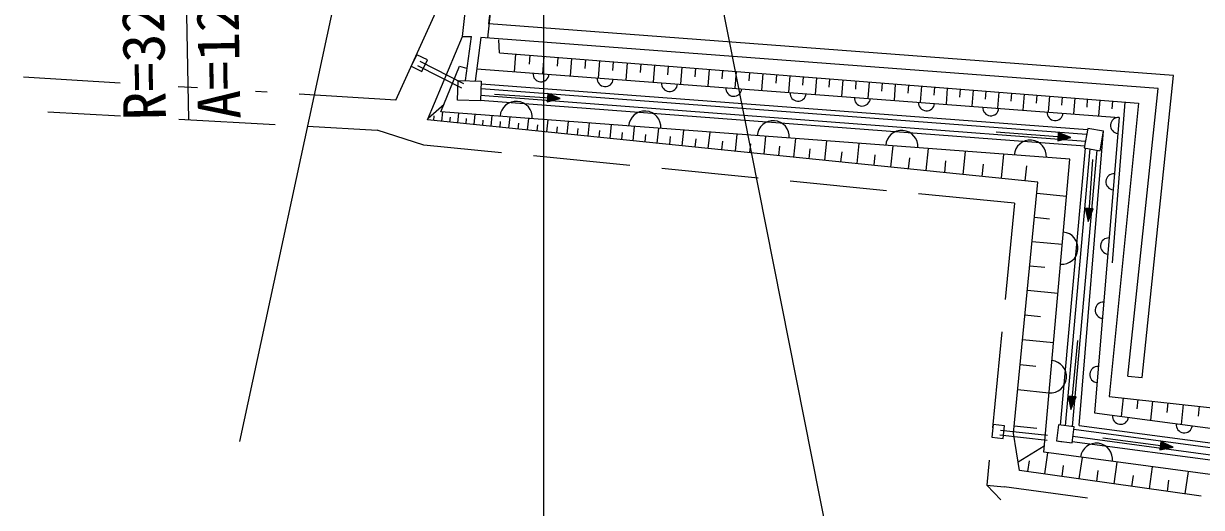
# Model space of a CAD drawing. Units: millimetres, scale not verified. Extents: x 40000 to 680000, y 20000 to 380000.
# Drawn here: x 159275 to 195829, y 254666 to 269670 of the extents above; entities that cross this region are included whole.
import ezdxf
from ezdxf.enums import TextEntityAlignment as Align

# ---------------------------------------------------------------- set-up
doc = ezdxf.new("R2010")
doc.units = ezdxf.units.MM
doc.header["$LTSCALE"] = 1000
doc.layers.add('M-BGD', color=7, linetype='Continuous', lineweight=25)
doc.layers.add('M-STR-HTXT', color=7, linetype='Continuous', lineweight=13)
doc.styles.add('ＭＳ ゴシック', font='')
doc.styles.get('ＭＳ ゴシック').set_extended_font_data('MS Gothic')

msp = doc.modelspace()

# ---------------------------------------------------------------- linework, layer by layer
at = {"layer": 'M-BGD'}
for p, q in [((172901, 269270), (175259, 290882)), ((176018, 290734), (173670, 269219)), ((173717, 269657), (176018, 290734)), ((170824, 267296), (172074, 270023)), ((194966, 268063), (173717, 269657)), ((171814, 266686), (172901, 269270)), ((171814, 266686), (172901, 269270)), ((171814, 266686), (172901, 269270)), ((171814, 266686), (172901, 269270)), ((172901, 269270), (173172, 269274)), ((172901, 269270), (173172, 269274)), ((172987, 267906), (173172, 269274)), ((172987, 267906), (173172, 269274)), ((173469, 269234), (173288, 267886)), ((173469, 269234), (173288, 267886)), ((194481, 267658), (173469, 269234)), ((174048, 268762), (174023, 269168)), ((174048, 268762), (174023, 269168)), ((174048, 268762), (174023, 269168)), ((174048, 268762), (174023, 269168)), ((171482, 268705), (171308, 268345)), ((171482, 268705), (171308, 268345)), ((171806, 268548), (171482, 268705)), ((171806, 268548), (171482, 268705)), ((174546, 268723), (174504, 268178)), ((174982, 268688), (174961, 268416)), ((171308, 268345), (171632, 268188)), ((171308, 268345), (171632, 268188)), ((171501, 268366), (172864, 267675)), ((171501, 268366), (172864, 267675)), ((171568, 268500), (172932, 267809)), ((171568, 268500), (172932, 267809)), ((171632, 268188), (171806, 268548)), ((171632, 268188), (171806, 268548)), ((172227, 266936), (172807, 268346)), ((172227, 266936), (172807, 268346)), ((172807, 268346), (173016, 268285)), ((172807, 268346), (173016, 268285)), ((175418, 268654), (175375, 268112)), ((175851, 268620), (175830, 268349)), ((176284, 268586), (176242, 268047)), ((176715, 268552), (176694, 268282)), ((177146, 268518), (177104, 267982)), ((177575, 268484), (177554, 268216)), ((178003, 268450), (177961, 267917)), ((178430, 268417), (178409, 268150)), ((178856, 268383), (178814, 267853)), ((179280, 268350), (179259, 268085)), ((179704, 268316), (179663, 267789)), ((162269, 267822), (159275, 268007)), ((173339, 268266), (193279, 266762)), ((180126, 268283), (180105, 268019)), ((180548, 268250), (180507, 267725)), ((180968, 268217), (180947, 267954)), ((181387, 268184), (181346, 267662)), ((181805, 268151), (181784, 267890)), ((182222, 268118), (182181, 267599)), ((182637, 268085), (182617, 267826)), ((183052, 268052), (183012, 267536)), ((183465, 268020), (183445, 267762)), ((183878, 267987), (183838, 267474)), ((184289, 267955), (184269, 267698)), ((193985, 258694), (194966, 268063)), ((164672, 267674), (164072, 267711)), ((172738, 267296), (172760, 267905)), ((172738, 267296), (172760, 267905)), ((172760, 267905), (173480, 267879)), ((172760, 267905), (173480, 267879)), ((173480, 267879), (173459, 267271)), ((173480, 267879), (173459, 267271)), ((173474, 267654), (192267, 266236)), ((173486, 267804), (192293, 266385)), ((184699, 267923), (184659, 267412)), ((185108, 267890), (185088, 267635)), ((185517, 267858), (185477, 267350)), ((185923, 267826), (185903, 267572)), ((186329, 267794), (186289, 267289)), ((186733, 267762), (186713, 267510)), ((187138, 267731), (187098, 267228)), ((187540, 267699), (187520, 267448)), ((187942, 267667), (187902, 267167)), ((188341, 267636), (188322, 267386)), ((188741, 267604), (188702, 267107)), ((193548, 258740), (194481, 267658)), ((166831, 267542), (166475, 267564)), ((170824, 267296), (167829, 267480)), ((173459, 267271), (172738, 267296)), ((173459, 267271), (172738, 267296)), ((173447, 267295), (192206, 265880)), ((173459, 267445), (192232, 266028)), ((173894, 267483), (175932, 267344)), ((173894, 267483), (175932, 267344)), ((175542, 267499), (175525, 267244)), ((175542, 267499), (175525, 267244)), ((175525, 267244), (175932, 267344)), ((175525, 267244), (175932, 267344)), ((175932, 267344), (175542, 267499)), ((175932, 267344), (175542, 267499)), ((175556, 267474), (175542, 267267)), ((175556, 267474), (175542, 267267)), ((175542, 267267), (175884, 267348)), ((175542, 267267), (175884, 267348)), ((175884, 267348), (175556, 267474)), ((175884, 267348), (175556, 267474)), ((175571, 267449), (175560, 267289)), ((175571, 267449), (175560, 267289)), ((175560, 267289), (175837, 267351)), ((175560, 267289), (175837, 267351)), ((175837, 267351), (175571, 267449)), ((175837, 267351), (175571, 267449)), ((175585, 267424), (175577, 267312)), ((175585, 267424), (175577, 267312)), ((175577, 267312), (175789, 267354)), ((175577, 267312), (175789, 267354)), ((175789, 267354), (175585, 267424)), ((175789, 267354), (175585, 267424)), ((175599, 267399), (175595, 267335)), ((175599, 267399), (175595, 267335)), ((175595, 267335), (175741, 267357)), ((175595, 267335), (175741, 267357)), ((175741, 267357), (175599, 267399)), ((175741, 267357), (175599, 267399)), ((175614, 267374), (175613, 267358)), ((175614, 267374), (175613, 267358)), ((175613, 267358), (175677, 267362)), ((175613, 267358), (175677, 267362)), ((175677, 267362), (175614, 267374)), ((175677, 267362), (175614, 267374)), ((189139, 267573), (189119, 267324)), ((189537, 267541), (189498, 267047)), ((189932, 267510), (189913, 267263)), ((190328, 267479), (190289, 266987)), ((190722, 267448), (190702, 267202)), ((191115, 267417), (191077, 266928)), ((191506, 267386), (191487, 267142)), ((191898, 267355), (191860, 266869)), ((192287, 267325), (192268, 267081)), ((192677, 267294), (192638, 266810)), ((193064, 267264), (193045, 267022)), ((193451, 267233), (193058, 262248)), ((160030, 266929), (162287, 266804)), ((171836, 266738), (172325, 267175)), ((172256, 266641), (172286, 266931)), ((172754, 266591), (172785, 266894)), ((173260, 266539), (173292, 266856)), ((164089, 266705), (167085, 266539)), ((168083, 266484), (170252, 266365)), ((172008, 266667), (172022, 266812)), ((172505, 266616), (172520, 266768)), ((173007, 266565), (173023, 266723)), ((173524, 266512), (173541, 266677)), ((173788, 266485), (173822, 266816)), ((174064, 266457), (174081, 266630)), ((174340, 266429), (174375, 266774)), ((174627, 266400), (174646, 266580)), ((174915, 266371), (174952, 266730)), ((175215, 266340), (175235, 266528)), ((175516, 266309), (175554, 266685)), ((176143, 266246), (176183, 266637)), ((176797, 266179), (176839, 266588)), ((177481, 266109), (177524, 266536)), ((178194, 266037), (178239, 266482)), ((193279, 266762), (192514, 257601)), ((171693, 265903), (170252, 266365)), ((175829, 266277), (175849, 266473)), ((176470, 266212), (176491, 266417)), ((177139, 266144), (177161, 266358)), ((177837, 266073), (177860, 266296)), ((178566, 265999), (178590, 266231)), ((178938, 265961), (178985, 266426)), ((179327, 265921), (179351, 266164)), ((179715, 265882), (179764, 266367)), ((180526, 265799), (180578, 266306)), ((181372, 265713), (181426, 266242)), ((182256, 265623), (182312, 266175)), ((189460, 266308), (191776, 266133)), ((189460, 266308), (191776, 266133)), ((191387, 266291), (191368, 266036)), ((191387, 266291), (191368, 266036)), ((191368, 266036), (191776, 266133)), ((191368, 266036), (191776, 266133)), ((191401, 266266), (191385, 266059)), ((191401, 266266), (191385, 266059)), ((191385, 266059), (191728, 266137)), ((191385, 266059), (191728, 266137)), ((191776, 266133), (191387, 266291)), ((191776, 266133), (191387, 266291)), ((191728, 266137), (191401, 266266)), ((191728, 266137), (191401, 266266)), ((191415, 266241), (191403, 266081)), ((191415, 266241), (191403, 266081)), ((191403, 266081), (191680, 266141)), ((191403, 266081), (191680, 266141)), ((191680, 266141), (191415, 266241)), ((191680, 266141), (191415, 266241)), ((191429, 266216), (191421, 266104)), ((191429, 266216), (191421, 266104)), ((191421, 266104), (191633, 266144)), ((191421, 266104), (191633, 266144)), ((191633, 266144), (191429, 266216)), ((191633, 266144), (191429, 266216)), ((191444, 266191), (191439, 266127)), ((191444, 266191), (191439, 266127)), ((191439, 266127), (191585, 266148)), ((191439, 266127), (191585, 266148)), ((191585, 266148), (191444, 266191)), ((191585, 266148), (191444, 266191)), ((191458, 266165), (191457, 266149)), ((191458, 266165), (191457, 266149)), ((191457, 266149), (191521, 266153)), ((191457, 266149), (191521, 266153)), ((191521, 266153), (191458, 266165)), ((191521, 266153), (191458, 266165)), ((192030, 257211), (192793, 266347)), ((192299, 266420), (192194, 265812)), ((192299, 266420), (192194, 265812)), ((192785, 266337), (192299, 266420)), ((192785, 266337), (192299, 266420)), ((192681, 265728), (192785, 266337)), ((192681, 265728), (192785, 266337)), ((174109, 265665), (171693, 265903)), ((180121, 265840), (180146, 266094)), ((180949, 265756), (180976, 266020)), ((181814, 265668), (181842, 265944)), ((182717, 265576), (182747, 265864)), ((183178, 265529), (183237, 266105)), ((183660, 265480), (183690, 265781)), ((184141, 265431), (184202, 266032)), ((185146, 265328), (185210, 265956)), ((186194, 265222), (186261, 265877)), ((187289, 265110), (187359, 265794)), ((191460, 257220), (192226, 265806)), ((191609, 257201), (192374, 265781)), ((192194, 265812), (192681, 265728)), ((192194, 265812), (192681, 265728)), ((178090, 265273), (175104, 265567)), ((184643, 265380), (184675, 265694)), ((185670, 265275), (185703, 265603)), ((186742, 265166), (186777, 265508)), ((187861, 265052), (187897, 265409)), ((188432, 264994), (188505, 265708)), ((189625, 264872), (189700, 265618)), ((191827, 257173), (192592, 265743)), ((192446, 265459), (192318, 263534)), ((192446, 265459), (192318, 263534)), ((182070, 264881), (179085, 265175)), ((189028, 264933), (189066, 265306)), ((190362, 264797), (190409, 265258)), ((186051, 264488), (183066, 264783)), ((189997, 256972), (190753, 264757)), ((189997, 256972), (190753, 264757)), ((189997, 256972), (190753, 264757)), ((189997, 256972), (190753, 264757)), ((190032, 264096), (187046, 264390)), ((190720, 264411), (191642, 264322)), ((190032, 264096), (189737, 261111)), ((192473, 263925), (192217, 263942)), ((192217, 263942), (192318, 263534)), ((192473, 263925), (192217, 263942)), ((192217, 263942), (192318, 263534)), ((192448, 263911), (192240, 263924)), ((192240, 263924), (192322, 263582)), ((192448, 263911), (192240, 263924)), ((192240, 263924), (192322, 263582)), ((192318, 263534), (192473, 263925)), ((192318, 263534), (192473, 263925)), ((190647, 263664), (191114, 263619)), ((192423, 263896), (192263, 263907)), ((192263, 263907), (192325, 263630)), ((192423, 263896), (192263, 263907)), ((192263, 263907), (192325, 263630)), ((192398, 263882), (192286, 263889)), ((192286, 263889), (192328, 263678)), ((192398, 263882), (192286, 263889)), ((192286, 263889), (192328, 263678)), ((192373, 263868), (192309, 263872)), ((192309, 263872), (192331, 263726)), ((192373, 263868), (192309, 263872)), ((192309, 263872), (192331, 263726)), ((192322, 263582), (192448, 263911)), ((192322, 263582), (192448, 263911)), ((192325, 263630), (192423, 263896)), ((192325, 263630), (192423, 263896)), ((192328, 263678), (192398, 263882)), ((192328, 263678), (192398, 263882)), ((192331, 263726), (192373, 263868)), ((192331, 263726), (192373, 263868)), ((192348, 263853), (192332, 263854)), ((192332, 263854), (192335, 263790)), ((192348, 263853), (192332, 263854)), ((192332, 263854), (192335, 263790)), ((192335, 263790), (192348, 263853)), ((192335, 263790), (192348, 263853)), ((190574, 262917), (191508, 262826)), ((190501, 262160), (190974, 262114)), ((190427, 261403), (191373, 261311)), ((190353, 260637), (190832, 260590)), ((189639, 260115), (189344, 257130)), ((190278, 259870), (191236, 259777)), ((191987, 259841), (191777, 257707)), ((191987, 259841), (191777, 257707)), ((190203, 259094), (190688, 259047)), ((193548, 258740), (193985, 258694)), ((193548, 258740), (193985, 258694)), ((190127, 258318), (191098, 258223)), ((191944, 258093), (191689, 258118)), ((191689, 258118), (191777, 257707)), ((191944, 258093), (191689, 258118)), ((191689, 258118), (191777, 257707)), ((191919, 258079), (191712, 258100)), ((191712, 258100), (191782, 257755)), ((191919, 258079), (191712, 258100)), ((191712, 258100), (191782, 257755)), ((191893, 258066), (191734, 258081)), ((191734, 258081), (191787, 257803)), ((191893, 258066), (191734, 258081)), ((191734, 258081), (191787, 257803)), ((191777, 257707), (191944, 258093)), ((191777, 257707), (191944, 258093)), ((191782, 257755), (191919, 258079)), ((191782, 257755), (191919, 258079)), ((191868, 258052), (191756, 258063)), ((191756, 258063), (191792, 257851)), ((191868, 258052), (191756, 258063)), ((191756, 258063), (191792, 257851)), ((191842, 258039), (191779, 258045)), ((191779, 258045), (191796, 257899)), ((191842, 258039), (191779, 258045)), ((191779, 258045), (191796, 257899)), ((191787, 257803), (191893, 258066)), ((191787, 257803), (191893, 258066)), ((191792, 257851), (191868, 258052)), ((191792, 257851), (191868, 258052)), ((191796, 257899), (191842, 258039)), ((191796, 257899), (191842, 258039)), ((191817, 258025), (191801, 258027)), ((191801, 258027), (191803, 257962)), ((191817, 258025), (191801, 258027)), ((191801, 258027), (191803, 257962)), ((191803, 257962), (191817, 258025)), ((191803, 257962), (191817, 258025)), ((193400, 258062), (193338, 257490)), ((193857, 258012), (193826, 257726)), ((194315, 257961), (194250, 257367)), ((194790, 257910), (194757, 257613)), ((195265, 257858), (195198, 257240)), ((195759, 257804), (195725, 257495)), ((192514, 257601), (209985, 255255)), ((189363, 257238), (189320, 256841)), ((189363, 257238), (189320, 256841)), ((189721, 257199), (189363, 257238)), ((189721, 257199), (189363, 257238)), ((189589, 257064), (191055, 256903)), ((189589, 257064), (191055, 256903)), ((189677, 256801), (189721, 257199)), ((189677, 256801), (189721, 257199)), ((190018, 257195), (190720, 257127)), ((191391, 257228), (191327, 256727)), ((191391, 257228), (191327, 256727)), ((191876, 257167), (191391, 257228)), ((191876, 257167), (191391, 257228)), ((191812, 256666), (191876, 257167)), ((191812, 256666), (191876, 257167)), ((205986, 255187), (191865, 257082)), ((192030, 257211), (206986, 255204)), ((189320, 256841), (189677, 256801)), ((189320, 256841), (189677, 256801)), ((189572, 256915), (191039, 256754)), ((189572, 256915), (191039, 256754)), ((190180, 255815), (189997, 256972)), ((190180, 255815), (189997, 256972)), ((190180, 255815), (189997, 256972)), ((190180, 255815), (189997, 256972)), ((191327, 256727), (191812, 256666)), ((191327, 256727), (191812, 256666)), ((191390, 256719), (191539, 256701)), ((191390, 256719), (191539, 256701)), ((191819, 256715), (203520, 255144)), ((204519, 255161), (191837, 256864)), ((192765, 256819), (194952, 256532)), ((192765, 256819), (194952, 256532)), ((194572, 256711), (194539, 256457)), ((194572, 256711), (194539, 256457)), ((194585, 256685), (194558, 256479)), ((194585, 256685), (194558, 256479)), ((194952, 256532), (194572, 256711)), ((194952, 256532), (194572, 256711)), ((194598, 256660), (194577, 256501)), ((194598, 256660), (194577, 256501)), ((194905, 256539), (194585, 256685)), ((194905, 256539), (194585, 256685)), ((194610, 256634), (194596, 256523)), ((194610, 256634), (194596, 256523)), ((194857, 256545), (194598, 256660)), ((194857, 256545), (194598, 256660)), ((194809, 256551), (194610, 256634)), ((194809, 256551), (194610, 256634)), ((190138, 256080), (190951, 256575)), ((190971, 255703), (191065, 256363)), ((194539, 256457), (194952, 256532)), ((194539, 256457), (194952, 256532)), ((194558, 256479), (194905, 256539)), ((194558, 256479), (194905, 256539)), ((194577, 256501), (194857, 256545)), ((194577, 256501), (194857, 256545)), ((194596, 256523), (194809, 256551)), ((194596, 256523), (194809, 256551)), ((194623, 256608), (194615, 256544)), ((194623, 256608), (194615, 256544)), ((194615, 256544), (194762, 256557)), ((194615, 256544), (194762, 256557)), ((194762, 256557), (194623, 256608)), ((194762, 256557), (194623, 256608)), ((194636, 256582), (194634, 256566)), ((194636, 256582), (194634, 256566)), ((194634, 256566), (194698, 256566)), ((194634, 256566), (194698, 256566)), ((194698, 256566), (194636, 256582)), ((194698, 256566), (194636, 256582)), ((189246, 256135), (189169, 255355)), ((190443, 255778), (190490, 256108)), ((191505, 255627), (191553, 255961)), ((192039, 255551), (192135, 256219)), ((193121, 255397), (193218, 256073)), ((194216, 255241), (194314, 255925)), ((192580, 255474), (192628, 255812)), ((193669, 255319), (193718, 255661)), ((195325, 255083), (195424, 255776)), ((189169, 255355), (189703, 255300)), ((189169, 255355), (189606, 254906)), ((189169, 255355), (189606, 254906)), ((189169, 255355), (189703, 255300)), ((189169, 255355), (189606, 254906)), ((189169, 255355), (189606, 254906)), ((192298, 254952), (189703, 255300)), ((192298, 254952), (189703, 255300)), ((192298, 254952), (189703, 255300)), ((192298, 254952), (189703, 255300)), ((194771, 255162), (194820, 255508))]:
    msp.add_line(p, q, dxfattribs=at)
for points in [[(195820, 255013), (190180, 255815), (189997, 256972), (190753, 264757), (171814, 266686), (172901, 269270)], [(174048, 268762), (193872, 267200), (192961, 258110), (196550, 257717), (213047, 255308)], [(200498, 255093), (190933, 256380), (191744, 265464), (172227, 266936)]]:
    msp.add_lwpolyline(points, dxfattribs=at)
for centre, radius, start, end in [((175333, 268116), 250, 175.6857, 355.6857), ((177327, 267965), 250, 175.6857, 355.6857), ((179322, 267815), 250, 175.6857, 355.6857), ((181316, 267664), 250, 175.6857, 355.6857), ((174562, 266760), 500, 355.6857, 175.6857), ((183310, 267514), 250, 175.6857, 355.6857), ((185305, 267363), 250, 175.6857, 355.6857), ((187299, 267213), 250, 175.6857, 355.6857), ((178551, 266459), 500, 355.6857, 175.6857), ((189293, 267062), 250, 175.6857, 355.6857), ((191288, 266912), 250, 175.6857, 355.6857), ((182540, 266158), 500, 355.6857, 175.6857), ((193258, 266512), 250, 85.2279, 265.2279), ((186528, 265857), 500, 355.6857, 175.6857), ((190517, 265556), 500, 355.6857, 175.6857), ((193112, 264765), 250, 85.2279, 265.2279), ((191497, 262705), 500, 264.9027, 84.9027), ((192946, 262772), 250, 85.2279, 265.2279), ((192779, 260779), 250, 85.2279, 265.2279), ((191142, 258720), 500, 264.9027, 84.9027), ((192613, 258786), 250, 85.2279, 265.2279), ((193317, 257493), 250, 172.354, 352.354), ((195299, 257227), 250, 172.354, 352.354), ((192569, 256160), 500, 352.3318, 172.3318)]:
    msp.add_arc(centre, radius, start, end, dxfattribs=at)
at = {"layer": 'M-STR-HTXT'}
for p, q in [((163854, 296684), (164390, 266689)), ((176011, 295176), (186006, 244746)), ((173642, 292333), (165981, 256706)), ((175409, 291182), (175409, 233659))]:
    msp.add_line(p, q, dxfattribs=at)

# ---------------------------------------------------------------- texts
at = {"layer": 'M-STR-HTXT', "style": 'ＭＳ ゴシック'}
msp.add_text('R=320', height=1320, rotation=91.023, dxfattribs=at).set_placement((164090, 266684), align=Align.BOTTOM_LEFT)
msp.add_text('A=120', height=1320, rotation=91.023, dxfattribs=at).set_placement((164690, 266695), align=Align.TOP_LEFT)

doc.saveas('drawing.dxf')
